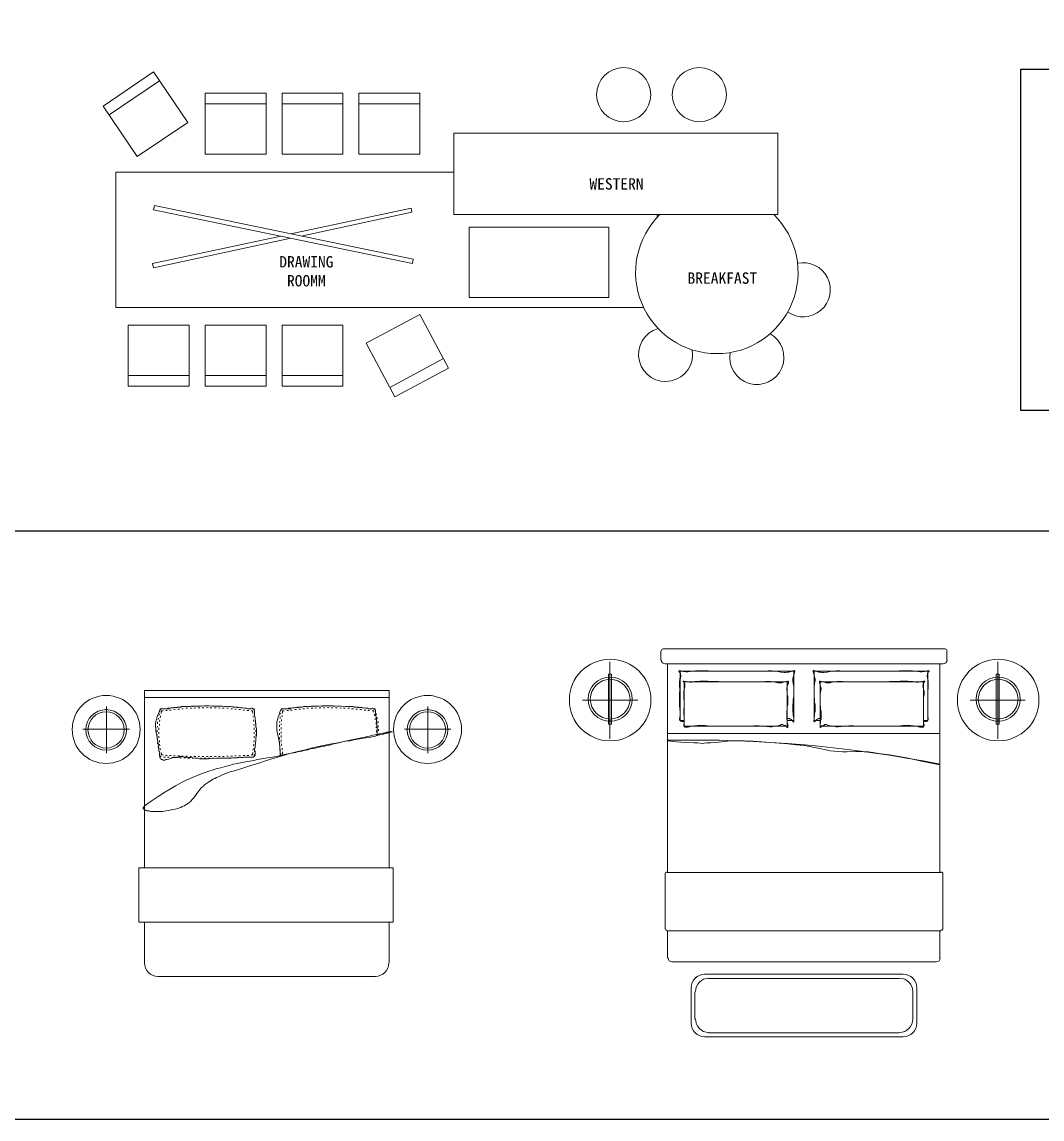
# Model space of a CAD drawing. Extents: x 185064 to 343242, y -369192 to -264966.
# Drawn here: x 238521 to 246059, y -316695 to -308591 of the extents above; entities that cross this region are included whole.
import ezdxf
from ezdxf.xclip import XClip

# ---------------------------------------------------------------- set-up
doc = ezdxf.new("R2010")
doc.units = 0
doc.header["$XCLIPFRAME"] = 2
doc.linetypes.add('ACAD_ISO03W100', pattern=[30, 12, -18])
doc.layers.add('fl', color=8, linetype='Continuous', lineweight=13)
doc.layers.add('柱子', color=7, linetype='Continuous', lineweight=30)
doc.layers.add('J--家具', color=255, linetype='Continuous')
doc.layers.add('打印框', color=4, linetype='Continuous')

# ---------------------------------------------------------------- blocks, each defined once
blk = doc.blocks.new('WAetaewrtes')
at = {"layer": 'J--家具', "linetype": 'ACAD_ISO03W100', "lineweight": -2}
h = blk.add_hatch(dxfattribs=at)
h.set_pattern_fill('_USER', color=250, scale=100, style=0, pattern_type=0)
h.set_pattern_definition([(0, (470041.54, -1182686.62), (0, 100), [])])
h.paths.add_polyline_path([(477601.5, -1181526.6), (473721.5, -1181526.6), (473721.5, -1182496.6), (477601.5, -1182496.6)], flags=16)
h.paths.add_polyline_path([(476341.5, -1181326.6), (476461.5, -1181326.6), (476461.5, -1180806.6), (475921.5, -1180806.6), (475401.5, -1180806.6), (474861.5, -1180806.6), (474861.5, -1181326.6), (474981.5, -1181326.6), (474981.5, -1181376.6), (476341.5, -1181376.6)], flags=16)
h.paths.add_polyline_path([(472894.9, -1180177.3), (477251.1, -1180177.3), (477251.1, -1175717), (472894.9, -1175717)], flags=16)
h.paths.add_polyline_path([(470041.5, -1179507.3), (470163.7, -1179669.5), (470333.4, -1179829.2), (470470.2, -1179923), (470663.9, -1180017.8), (470855, -1180077), (471151.5, -1180113.6), (471548.6, -1180069.1), (471787.4, -1179990.8), (471910.2, -1179934.1), (472009.6, -1179879), (472184.7, -1179759), (472336.2, -1179626.3), (472421.6, -1179536.1), (472498, -1179443.3), (472558.4, -1179359.5), (472620.3, -1179261.2), (472620.3, -1179607.4), (472871.6, -1179607.4), (472871.6, -1177070.8), (472620.3, -1177096.6), (472620.3, -1177693.4), (472568.8, -1177621.1), (472522.4, -1177564), (472483.4, -1177520.7), (472406.6, -1177445.8), (472333.9, -1177385.3), (472274.9, -1177342.3), (472209.5, -1177300.3), (472141.4, -1177262), (472080.1, -1177231.9), (472014.1, -1177203.7), (471970.5, -1177187.3), (471894.9, -1177162.8), (471792.8, -1177137.2), (471710.9, -1177122.4), (471586.6, -1177109.1), (471478.7, -1177106.3), (471239.8, -1177127.5), (471068.1, -1177166.2), (470965.4, -1177199), (470829.8, -1177254.2), (470720.7, -1177309), (470495.5, -1177456.6), (470273.2, -1177661.2), (470180.8, -1177771), (470041.5, -1177980.9)], flags=16)
h.paths.add_polyline_path([(470041.5, -1180806.6), (473521.5, -1180806.6), (473521.5, -1182686.6), (477801.5, -1182686.6), (477801.5, -1175566.6), (472811.5, -1175566.6), (472811.5, -1176946.6), (470041.5, -1176946.6)])
at = {"layer": '柱子', "lineweight": -2}
h = blk.add_hatch(color=250, dxfattribs=at)
h.paths.add_polyline_path([(473521.5, -1182436.6), (472821.5, -1182436.6), (472821.5, -1182936.6), (473521.5, -1182936.6)])
h.paths.add_polyline_path([(473121.5, -1181046.6), (472521.5, -1181046.6), (472521.5, -1180806.6), (473121.5, -1180806.6)])
h.paths.add_polyline_path([(476461.5, -1180806.6), (475921.5, -1180806.6), (475921.5, -1181046.6), (476221.5, -1181046.6), (476221.5, -1181326.6), (476461.5, -1181326.6)])
h.paths.add_polyline_path([(477661.5, -1182936.6), (477661.5, -1182696.6), (477221.5, -1182696.6), (477221.5, -1182936.6), (477421.5, -1182936.6), (477421.5, -1183236.6), (477661.5, -1183236.6)])
h.paths.add_polyline_path([(469501.5, -1180806.6), (469301.5, -1180806.6), (469301.5, -1180506.6), (469061.5, -1180506.6), (469061.5, -1181046.6), (469501.5, -1181046.6)])
h.paths.add_polyline_path([(469301.5, -1176946.6), (469501.5, -1176946.6), (469501.5, -1176706.6), (469061.5, -1176706.6), (469061.5, -1177246.6), (469301.5, -1177246.6)])
h.paths.add_polyline_path([(472811.5, -1176546.6), (472571.5, -1176546.6), (472571.5, -1176706.6), (472211.5, -1176706.6), (472211.5, -1176946.6), (472811.5, -1176946.6)])
h.paths.add_polyline_path([(473111.5, -1175326.6), (472571.5, -1175326.6), (472571.5, -1175866.6), (472811.5, -1175866.6), (472811.5, -1175566.6), (473111.5, -1175566.6)])
h.paths.add_polyline_path([(478811.5, -1176066.6), (478551.5, -1176066.6), (478311.5, -1176066.6), (478311.5, -1176606.6), (478551.5, -1176606.6), (478551.5, -1176306.6), (478811.5, -1176306.6)])
h.paths.add_polyline_path([(480831.5, -1176066.6), (480541.5, -1176066.6), (480541.5, -1176306.6), (480541.5, -1176406.6), (480831.5, -1176406.6)])
h.paths.add_polyline_path([(481081.5, -1179036.6), (481081.5, -1178936.6), (480781.5, -1178936.6), (480541.5, -1178936.6), (480541.5, -1179576.6), (480781.5, -1179576.6), (480781.5, -1179276.6), (481081.5, -1179276.6)])
h.paths.add_polyline_path([(482771.5, -1179276.6), (482771.5, -1179576.6), (482531.5, -1179576.6), (482531.5, -1179276.6), (482231.5, -1179276.6), (482231.5, -1179036.6), (482531.5, -1179036.6), (482771.5, -1179036.6)])
h.paths.add_polyline_path([(482771.5, -1180806.6), (482771.5, -1180506.6), (482531.5, -1180506.6), (482531.5, -1180806.6), (482231.5, -1180806.6), (482231.5, -1181046.6), (482531.5, -1181046.6), (482771.5, -1181046.6)])
h.paths.add_polyline_path([(481941.5, -1182936.6), (481941.5, -1182696.6), (481401.5, -1182696.6), (481401.5, -1182936.6), (481701.5, -1182936.6), (481701.5, -1183236.6), (481941.5, -1183236.6)])
h.paths.add_polyline_path([(475921.5, -1175566.6), (476461.5, -1175566.6), (476461.5, -1175326.6), (475921.5, -1175326.6)])
blk = doc.blocks.new('eee23456122')
at = {"layer": 'fl', "color": 3, "ltscale": 1000}
for p, q in [((239223.9, -310685.9), (239596.5, -310433.6)), ((239933.1, -310605), (240383.1, -310605)), ((240501.6, -310605), (240951.6, -310605)), ((241069.1, -310605), (241519.1, -310605)), ((241297.2, -312698.3), (241694.2, -312486.4)), ((239365.6, -312610.2), (239815.6, -312610.2)), ((239933.1, -312610.2), (240383.1, -312610.2)), ((240501.6, -312610.2), (240951.6, -312610.2))]:
    blk.add_line(p, q, dxfattribs=at)
at = {"layer": 'fl', "color": 3, "ltscale": 300}
blk.add_line((243272.5, -311422.2), (243272.5, -311443.6), dxfattribs=at)
at = {"layer": 'fl', "color": 3, "ltscale": 1000}
for points in [[(239179.6, -310620.5), (239552.2, -310368.1), (239804.6, -310740.7), (239432, -310993.1)], [(239933.1, -310526), (240383.1, -310526), (240383.1, -310976), (239933.1, -310976)], [(240501.6, -310526), (240951.6, -310526), (240951.6, -310976), (240501.6, -310976)], [(241069.1, -310526), (241519.1, -310526), (241519.1, -310976), (241069.1, -310976)], [(241770, -310821), (244165.8, -310821), (244165.8, -311422.2), (241770, -311422.2)], [(241884.1, -311516.2), (242916.1, -311516.2), (242916.1, -312033.7), (241884.1, -312033.7)], [(241334.4, -312768), (241731.4, -312556.1), (241519.5, -312159.1), (241122.5, -312371)], [(239365.6, -312689.2), (239815.6, -312689.2), (239815.6, -312239.2), (239365.6, -312239.2)], [(239933.1, -312689.2), (240383.1, -312689.2), (240383.1, -312239.2), (239933.1, -312239.2)], [(240501.6, -312689.2), (240951.6, -312689.2), (240951.6, -312239.2), (240501.6, -312239.2)]]:
    blk.add_lwpolyline(points, close=True, dxfattribs=at)
blk.add_lwpolyline([(243173.1, -312107.6), (239272.5, -312107.6), (239272.5, -311107.6), (241770, -311107.6)], dxfattribs=at)
at = {"layer": 'fl', "color": 8}
blk.add_lwpolyline([(239559, -311355.8), (241471.3, -311752.5), (241465, -311782.9), (239552.7, -311386.2)], close=True, dxfattribs=at)
for points in [[(240567.1, -311564.9), (241454.7, -311374), (241461.3, -311404.3), (240642.1, -311580.5)], [(240567.2, -311596.6), (239551.9, -311815), (239545.4, -311784.7), (240492.1, -311581)]]:
    blk.add_lwpolyline(points, dxfattribs=at)
at = {"layer": 'fl', "color": 3, "ltscale": 1000}
for centre in [(243025.6, -310536.7), (243585.1, -310536.7)]:
    blk.add_circle(centre, 200, dxfattribs=at)
at = {"layer": 'fl', "color": 3}
blk.add_arc((243714.6, -311849.2), 600, 134.62084, 45.37916, dxfattribs=at)
at = {"layer": 'fl', "color": 3, "ltscale": 1000}
for centre, start, end in [((244352.6, -311977.7), 235.17188, 102.05286), ((243335.9, -312455.2), 106.17425, 9.82917), ((244010.6, -312477.7), 169.39915, 61.03821)]:
    blk.add_arc(centre, 200, start, end, dxfattribs=at)
at = {"color": 1, "lineweight": -2, "char_height": 84, "width": 9105.872, "attachment_point": 7}
for s, insert in [('{\\fSimSun|b0|i0|c134|p2;WESTERN}', (242773.1, -311238.7)), ('{\\fSimSun|b0|i0|c134|p2;DRAWING\\P ROOMM}', (240481.2, -311954.4)), ('{\\fSimSun|b0|i0|c134|p2;BREAKFAST}', (243498.1, -311934.7))]:
    blk.add_mtext(s, dxfattribs=dict(at, insert=insert))
blk = doc.blocks.new('aweraweter')
at = {"layer": '打印框', "color": 8}
blk.add_lwpolyline([(245959.8, -310348.2), (255996.5, -310348.2), (255996.5, -312869.8), (245959.8, -312869.8)], close=True, dxfattribs=at)
blk = doc.blocks.new('awertaser44')
h = blk.add_hatch(color=3)
h.dxf.hatch_style = 2
h.paths.add_polyline_path([(233687.7, -313662.5), (233693.3, -313664.8), (233695.6, -313670.4), (233693.3, -313675.9), (233687.7, -313678.3), (233682.1, -313675.9), (233679.8, -313670.4), (233682.1, -313664.8)])
h = blk.add_hatch(color=3)
h.dxf.hatch_style = 2
h.paths.add_polyline_path([(236062.4, -313662.5), (236068, -313664.8), (236070.3, -313670.4), (236068, -313675.9), (236062.4, -313678.3), (236056.9, -313675.9), (236054.5, -313670.4), (236056.9, -313664.8)])
at = {"color": 3, "lineweight": 0}
for points in [[(233968.7, -313528.3), (235778.2, -313528.3), (235778.2, -313582), (233968.7, -313582)], [(233927.7, -315239.8), (233927.7, -314838.8), (235806.6, -314838.8), (235806.6, -315239.8)]]:
    blk.add_lwpolyline(points, close=True, dxfattribs=at)
for points in [[(235778.2, -314838.8), (235778.2, -313582), (233968.7, -313582), (233968.7, -314838.8)], [(233687.7, -313648.3), (233687.7, -313992.5)], [(234085.6, -313667.2), (234073, -313698.8), (234066.6, -313714.6), (234060.3, -313730.4), (234057.2, -313746.2), (234054, -313755.6), (234054, -313762), (234050.9, -313771.4), (234050.9, -313777.7), (234050.9, -313787.2), (234050.9, -313793.5), (234054, -313812.5), (234054, -313828.3), (234060.3, -313859.8), (234066.6, -313891.4), (234069.8, -313923), (234073, -313942), (234076.1, -313957.7), (234076.1, -313973.5), (234079.3, -313992.5), (234079.3, -314002), (234079.3, -314011.4), (234082.4, -314017.7), (234082.4, -314024.1), (234085.6, -314027.2), (234085.6, -314030.4), (234088.7, -314033.5), (234091.9, -314036.7), (234095.1, -314039.8), (234098.2, -314039.8), (234101.4, -314039.8), (234104.5, -314043), (234107.7, -314043), (234110.9, -314043), (234120.3, -314043), (234126.6, -314039.8), (234136.1, -314039.8), (234145.6, -314036.7), (234155.1, -314033.5), (234177.2, -314027.2), (234186.6, -314024.1), (234196.1, -314024.1), (234205.6, -314020.9), (234215.1, -314020.9), (234224.5, -314020.9), (234230.9, -314017.7), (234249.8, -314017.7), (234265.6, -314020.9), (234281.4, -314020.9), (234297.2, -314024.1), (234313, -314024.1), (234344.5, -314030.4), (234360.3, -314030.4), (234376.1, -314033.5), (234391.9, -314033.5), (234407.7, -314033.5), (234442.4, -314033.5), (234508.7, -314030.4), (234575.1, -314030.4), (234609.8, -314030.4), (234641.4, -314027.2), (234657.2, -314027.2), (234673, -314024.1), (234704.5, -314020.9), (234720.3, -314020.9), (234739.3, -314020.9), (234745.6, -314020.9), (234755.1, -314020.9), (234764.5, -314020.9), (234770.9, -314020.9), (234774, -314020.9), (234777.2, -314017.7), (234780.3, -314017.7), (234783.5, -314014.6), (234783.5, -314011.4), (234786.6, -314008.3), (234786.6, -314005.1), (234786.6, -313998.8), (234786.6, -313995.6), (234786.6, -313976.7), (234783.5, -313967.2), (234783.5, -313957.7), (234786.6, -313948.3), (234786.6, -313938.8), (234789.8, -313923), (234793, -313894.6), (234793, -313878.8), (234796.1, -313863), (234796.1, -313844.1), (234796.1, -313828.3), (234796.1, -313812.5), (234793, -313793.5), (234793, -313777.7), (234789.8, -313762), (234786.6, -313730.4), (234783.5, -313714.6), (234783.5, -313695.6), (234783.5, -313679.8), (234780.3, -313673.5), (234780.3, -313670.4), (234780.3, -313667.2), (234777.2, -313664.1), (234774, -313664.1), (234770.9, -313664.1), (234764.5, -313660.9), (234761.4, -313660.9), (234742.4, -313664.1), (234733, -313664.1), (234723.5, -313660.9), (234717.2, -313660.9), (234707.7, -313660.9), (234691.9, -313657.7), (234676.1, -313654.6), (234660.3, -313651.4), (234644.5, -313651.4), (234609.8, -313648.3), (234543.5, -313645.1), (234508.7, -313645.1), (234477.2, -313645.1), (234445.6, -313642), (234410.9, -313642), (234379.3, -313645.1), (234347.7, -313645.1), (234313, -313645.1), (234281.4, -313648.3), (234243.5, -313648.3), (234227.7, -313651.4), (234211.9, -313651.4), (234196.1, -313654.6), (234186.6, -313654.6), (234180.3, -313657.7), (234167.7, -313657.7), (234161.4, -313660.9), (234155.1, -313660.9), (234145.6, -313664.1), (234136.1, -313664.1), (234133, -313664.1), (234126.6, -313664.1), (234120.3, -313664.1), (234117.2, -313664.1), (234104.5, -313664.1), (234098.2, -313664.1), (234091.9, -313664.1), (234088.7, -313664.1), (234085.6, -313664.1), (234085.6, -313667.2), (234085.6, -313670.4), (234088.7, -313670.4)], [(234079.3, -313702), (234076.1, -313714.6)], [(234091.9, -313667.2), (234085.6, -313667.2), (234082.4, -313686.2)], [(234107.7, -313679.8), (234095.1, -313679.8), (234091.9, -313698.8)], [(234123.5, -313664.1), (234110.9, -313664.1)], [(234136.1, -313676.7), (234126.6, -313676.7)], [(234151.9, -313660.9), (234139.3, -313660.9)], [(234167.7, -313673.5), (234155.1, -313673.5)], [(234183.5, -313657.7), (234170.9, -313657.7)], [(234196.1, -313670.4), (234186.6, -313670.4)], [(234211.9, -313654.6), (234199.3, -313654.6)], [(234227.7, -313667.2), (234215.1, -313667.2)], [(234243.5, -313651.4), (234230.9, -313651.4)], [(234256.1, -313664.1), (234246.6, -313664.1)], [(234271.9, -313648.3), (234259.3, -313648.3)], [(234287.7, -313660.9), (234275.1, -313660.9)], [(234303.5, -313648.3), (234290.9, -313648.3)], [(234316.1, -313660.9), (234306.6, -313660.9)], [(234331.9, -313645.1), (234322.4, -313648.3)], [(234347.7, -313657.7), (234335.1, -313660.9)], [(234363.5, -313645.1), (234350.9, -313645.1)], [(234379.3, -313657.7), (234366.6, -313657.7)], [(234391.9, -313645.1), (234382.4, -313645.1)], [(234407.7, -313657.7), (234395.1, -313657.7)], [(234423.5, -313642), (234410.9, -313645.1)], [(234439.3, -313657.7), (234433, -313654.6), (234426.6, -313657.7)], [(234455.1, -313645.1), (234442.4, -313642)], [(234467.7, -313657.7), (234455.1, -313657.7)], [(234483.5, -313645.1), (234470.9, -313645.1)], [(234499.3, -313657.7), (234486.6, -313657.7)], [(234515.1, -313645.1), (234502.4, -313645.1)], [(234527.7, -313660.9), (234515.1, -313657.7)], [(234543.5, -313648.3), (234530.9, -313645.1)], [(234559.3, -313660.9), (234546.6, -313660.9)], [(234575.1, -313648.3), (234562.4, -313648.3)], [(234587.7, -313660.9), (234578.2, -313660.9)], [(234603.5, -313648.3), (234590.9, -313648.3)], [(234619.3, -313664.1), (234606.6, -313664.1)], [(234635.1, -313651.4), (234622.4, -313651.4)], [(234647.7, -313667.2), (234638.2, -313667.2)], [(234663.5, -313654.6), (234654, -313654.6)], [(234679.3, -313670.4), (234666.6, -313670.4)], [(234695.1, -313657.7), (234682.4, -313657.7)], [(234707.7, -313673.5), (234698.2, -313673.5)], [(234723.5, -313660.9), (234710.9, -313660.9)], [(234739.3, -313676.7), (234726.6, -313676.7)], [(234755.1, -313664.1), (234742.4, -313664.1)], [(234770.9, -313698.8), (234767.7, -313679.8), (234758.2, -313679.8)], [(234780.3, -313683), (234780.3, -313667.2), (234770.9, -313667.2)], [(234783.5, -313714.6), (234783.5, -313702)], [(234979.3, -313667.2), (234969.8, -313689.3), (234963.5, -313708.3), (234960.3, -313720.9), (234954, -313730.4), (234954, -313739.8), (234950.9, -313752.5), (234947.7, -313762), (234947.7, -313774.6), (234947.7, -313784.1), (234947.7, -313793.5), (234947.7, -313806.2), (234947.7, -313815.6), (234950.9, -313837.7), (234954, -313859.8), (234960.3, -313882), (234963.5, -313904.1), (234966.6, -313923), (234969.8, -313945.1), (234969.8, -313967.2), (234973, -313979.8), (234973, -313992.5), (234973, -314005.1), (234976.1, -314011.4), (234976.1, -314014.6)], [(234976.1, -313695.6), (234976.1, -313705.1)], [(235689.8, -313863), (235689.8, -313847.2), (235689.8, -313834.6), (235689.8, -313818.8), (235689.8, -313806.2), (235686.6, -313790.4), (235686.6, -313777.7), (235683.5, -313749.3), (235680.3, -313724.1), (235677.2, -313708.3), (235677.2, -313695.6), (235677.2, -313679.8), (235677.2, -313676.7), (235677.2, -313673.5), (235674, -313670.4), (235674, -313667.2), (235670.9, -313664.1), (235667.7, -313664.1), (235664.5, -313664.1), (235661.4, -313664.1), (235655.1, -313660.9), (235645.6, -313664.1), (235639.3, -313664.1), (235629.8, -313664.1), (235623.5, -313664.1), (235617.2, -313660.9), (235601.4, -313660.9), (235588.7, -313657.7), (235576.1, -313654.6), (235563.5, -313654.6), (235547.7, -313651.4), (235535.1, -313651.4), (235506.6, -313648.3), (235478.2, -313648.3), (235421.4, -313645.1), (235364.5, -313642), (235339.3, -313642), (235310.9, -313642), (235282.4, -313642), (235257.2, -313645.1), (235228.7, -313645.1), (235200.3, -313645.1), (235171.9, -313648.3), (235143.5, -313648.3), (235127.7, -313651.4), (235111.9, -313651.4), (235099.3, -313651.4), (235086.6, -313654.6), (235074, -313657.7), (235064.5, -313657.7), (235051.9, -313660.9), (235045.6, -313664.1), (235039.3, -313664.1), (235029.8, -313664.1), (235023.5, -313664.1), (235014, -313664.1), (235001.4, -313664.1), (234991.9, -313664.1), (234988.7, -313664.1), (234982.4, -313664.1), (234979.3, -313664.1), (234979.3, -313667.2), (234982.4, -313670.4)], [(234979.3, -313667.2), (234979.3, -313676.7)], [(234985.6, -313667.2), (234979.3, -313667.2)], [(234985.6, -313714.6), (234985.6, -313724.1)], [(234988.7, -313679.8), (234988.7, -313695.6)], [(235001.4, -313679.8), (234988.7, -313679.8)], [(235017.2, -313664.1), (235004.5, -313664.1)], [(235033, -313676.7), (235020.3, -313676.7)], [(235045.6, -313660.9), (235033, -313660.9)], [(235061.4, -313673.5), (235048.7, -313673.5)], [(235077.2, -313657.7), (235064.5, -313657.7)], [(235093, -313670.4), (235080.3, -313670.4)], [(235105.6, -313654.6), (235093, -313654.6)], [(235121.4, -313667.2), (235108.7, -313667.2)], [(235137.2, -313651.4), (235124.5, -313651.4)], [(235153, -313664.1), (235140.3, -313664.1)], [(235165.6, -313648.3), (235153, -313648.3)], [(235181.4, -313660.9), (235168.7, -313660.9)], [(235197.2, -313648.3), (235184.5, -313648.3)], [(235213, -313660.9), (235200.3, -313660.9)], [(235225.6, -313645.1), (235213, -313648.3)], [(235241.4, -313657.7), (235228.7, -313660.9)], [(235257.2, -313645.1), (235244.5, -313645.1)], [(235273, -313657.7), (235260.3, -313657.7)], [(235285.6, -313645.1), (235276.1, -313645.1)], [(235301.4, -313657.7), (235291.9, -313657.7)], [(235317.2, -313642), (235304.5, -313645.1)], [(235333, -313657.7), (235326.6, -313654.6), (235320.3, -313657.7)], [(235345.6, -313645.1), (235336.1, -313642)], [(235361.4, -313657.7), (235351.9, -313657.7)], [(235377.2, -313645.1), (235364.5, -313645.1)], [(235393, -313657.7), (235380.3, -313657.7)], [(235408.7, -313645.1), (235396.1, -313645.1)], [(235424.5, -313660.9), (235411.9, -313657.7)], [(235437.2, -313648.3), (235424.5, -313645.1)], [(235453, -313660.9), (235440.3, -313660.9)], [(235468.7, -313648.3), (235456.1, -313648.3)], [(235484.5, -313660.9), (235471.9, -313660.9)], [(235497.2, -313648.3), (235484.5, -313648.3)], [(235513, -313664.1), (235500.3, -313664.1)], [(235528.7, -313651.4), (235516.1, -313651.4)], [(235544.5, -313667.2), (235531.9, -313667.2)], [(235557.2, -313654.6), (235544.5, -313654.6)], [(235573, -313670.4), (235560.3, -313670.4)], [(235588.7, -313657.7), (235576.1, -313657.7)], [(235604.5, -313673.5), (235591.9, -313673.5)], [(235617.2, -313660.9), (235604.5, -313660.9)], [(235633, -313676.7), (235620.3, -313676.7)], [(235648.7, -313664.1), (235636.1, -313664.1)], [(235664.5, -313679.8), (235651.9, -313679.8)], [(235674, -313667.2), (235664.5, -313667.2)], [(235664.5, -313689.3), (235664.5, -313679.8)], [(235670.9, -313717.7), (235667.7, -313705.1)], [(235677.2, -313679.8), (235674, -313667.2)], [(235683.5, -313708.3), (235680.3, -313698.8)], [(236062.4, -313648.3), (236062.4, -313992.5)], [(234066.6, -313793.5), (234063.5, -313803)], [(234066.6, -313762), (234066.6, -313774.6)], [(234073, -313733.5), (234069.8, -313743)], [(234082.4, -313746.2), (234079.3, -313758.8)], [(234079.3, -313777.7), (234079.3, -313787.2)], [(234088.7, -313717.7), (234085.6, -313730.4)], [(234774, -313727.2), (234770.9, -313717.7)], [(234777.2, -313758.8), (234774, -313746.2)], [(234780.3, -313787.2), (234777.2, -313777.7)], [(234786.6, -313743), (234786.6, -313730.4)], [(234789.8, -313774.6), (234789.8, -313762)], [(234793, -313803), (234793, -313790.4)], [(234969.8, -313755.6), (234966.6, -313765.1)], [(234966.6, -313784.1), (234966.6, -313796.7)], [(234973, -313724.1), (234973, -313736.7)], [(234979.3, -313774.6), (234979.3, -313784.1)], [(234982.4, -313743), (234982.4, -313755.6)], [(235674, -313746.2), (235674, -313736.7)], [(235680.3, -313777.7), (235680.3, -313771.4), (235680.3, -313765.1)], [(235689.8, -313739.8), (235686.6, -313727.2)], [(235696.1, -313768.3), (235696.1, -313762), (235693, -313755.6)], [(235696.1, -313799.8), (235696.1, -313787.2)], [(233858.2, -313815.6), (233514, -313815.6)], [(233968.7, -314380.9), (234019.3, -314346.2), (234069.8, -314311.4), (234120.3, -314279.8), (234148.7, -314264.1), (234174, -314248.3), (234199.3, -314232.5), (234224.5, -314219.8), (234253, -314204.1), (234278.2, -314191.4), (234306.6, -314178.8), (234335.1, -314166.2), (234360.3, -314156.7), (234388.7, -314144.1), (234417.2, -314134.6), (234445.6, -314125.1), (234477.2, -314115.6), (234505.6, -314106.2), (234534, -314099.8), (234565.6, -314090.4), (234597.2, -314084.1), (234625.6, -314074.6), (234657.2, -314068.3), (234688.7, -314062), (234717.2, -314055.6), (234748.7, -314052.5), (234777.2, -314046.2), (234805.6, -314039.8), (234834, -314033.5), (234862.4, -314030.4), (234890.9, -314024.1), (234916.1, -314020.9), (234966.6, -314011.4), (234991.9, -314005.1), (235017.2, -313998.8), (235042.4, -313995.6), (235070.9, -313989.3), (235086.6, -313986.2), (235099.3, -313983), (235115.1, -313979.8), (235130.9, -313976.7), (235146.6, -313973.5), (235162.4, -313970.4), (235178.2, -313967.2), (235194, -313960.9), (235213, -313957.7), (235231.9, -313954.6), (235250.9, -313951.4), (235269.8, -313945.1), (235291.9, -313942), (235314, -313935.6), (235336.1, -313932.5), (235358.2, -313926.2), (235380.3, -313919.8), (235405.6, -313916.7), (235453, -313904.1), (235500.3, -313894.6), (235547.7, -313885.1), (235569.8, -313878.8), (235591.9, -313875.6), (235614, -313869.3), (235633, -313866.2), (235655.1, -313859.8), (235674, -313856.7), (235693, -313853.5), (235708.7, -313850.4), (235724.5, -313847.2), (235734, -313844.1), (235740.3, -313844.1), (235746.6, -313840.9), (235753, -313840.9), (235759.3, -313837.7), (235765.6, -313837.7), (235771.9, -313837.7), (235775.1, -313834.6), (235781.4, -313834.6), (235784.5, -313834.6), (235787.7, -313834.6), (235790.9, -313834.6), (235794, -313831.4), (235797.2, -313831.4), (235800.3, -313831.4), (235800.3, -313834.6), (235797.2, -313834.6), (235794, -313834.6), (235790.9, -313837.7), (235784.5, -313837.7), (235781.4, -313837.7), (235775.1, -313840.9), (235768.7, -313840.9), (235762.4, -313844.1), (235756.1, -313844.1), (235749.8, -313847.2), (235740.3, -313850.4), (235724.5, -313853.5), (235693, -313859.8), (235677.2, -313866.2), (235661.4, -313869.3), (235629.8, -313875.6), (235601.4, -313878.8), (235573, -313885.1), (235516.1, -313894.6), (235487.7, -313900.9), (235456.1, -313904.1), (235399.3, -313916.7), (235339.3, -313926.2), (235279.3, -313938.8), (235219.3, -313951.4), (235159.3, -313967.2), (235102.4, -313979.8), (235042.4, -313995.6), (234985.6, -314011.4), (234928.7, -314030.4), (234871.9, -314046.2), (234815.1, -314065.1), (234755.1, -314084.1), (234726.6, -314093.5), (234695.1, -314103), (234635.1, -314122), (234603.5, -314131.4), (234575.1, -314140.9), (234546.6, -314153.5), (234530.9, -314159.8), (234515.1, -314166.2), (234502.4, -314172.5), (234489.8, -314178.8), (234474, -314185.1), (234461.4, -314194.6), (234448.7, -314200.9), (234436.1, -314210.4), (234426.6, -314216.7), (234414, -314226.2), (234404.5, -314235.6), (234391.9, -314245.1), (234382.4, -314254.6), (234373, -314267.2), (234366.6, -314276.7), (234357.2, -314289.3), (234341.4, -314311.4), (234331.9, -314324.1), (234322.4, -314333.5), (234313, -314346.2), (234306.6, -314352.5), (234300.3, -314355.6), (234294, -314362), (234287.7, -314365.1), (234281.4, -314371.4), (234271.9, -314374.6), (234265.6, -314380.9), (234256.1, -314384.1), (234246.6, -314387.2), (234237.2, -314393.5), (234227.7, -314396.7), (234218.2, -314399.8), (234205.6, -314403), (234196.1, -314406.2), (234174, -314409.3), (234148.7, -314415.6), (234126.6, -314418.8), (234104.5, -314422), (234082.4, -314422), (234069.8, -314422), (234060.3, -314422), (234047.7, -314422), (234038.2, -314422), (234028.7, -314422), (234019.3, -314422), (234013, -314422), (234003.5, -314418.8), (233997.2, -314418.8), (233987.7, -314418.8), (233981.4, -314415.6), (233978.2, -314412.5), (233971.9, -314412.5), (233968.7, -314409.3), (233965.6, -314406.2), (233962.4, -314403), (233959.3, -314399.8), (233959.3, -314396.7), (233962.4, -314393.5), (233962.4, -314390.4), (233965.6, -314387.2), (233968.7, -314384.1), (233975.1, -314377.7), (233981.4, -314374.6), (233994, -314365.1)], [(234063.5, -313822), (234063.5, -313834.6)], [(234063.5, -313853.5), (234063.5, -313863)], [(234076.1, -313806.2), (234076.1, -313818.8)], [(234076.1, -313837.7), (234076.1, -313844.1), (234076.1, -313850.4)], [(234076.1, -313866.2), (234076.1, -313878.8)], [(234780.3, -313818.8), (234780.3, -313806.2)], [(234780.3, -313850.4), (234780.3, -313837.7)], [(234780.3, -313878.8), (234780.3, -313866.2)], [(234793, -313834.6), (234793, -313822)], [(234793, -313863), (234793, -313853.5)], [(234966.6, -313815.6), (234966.6, -313825.1)], [(234966.6, -313844.1), (234966.6, -313856.7)], [(234966.6, -313875.6), (234966.6, -313888.3)], [(234979.3, -313803), (234979.3, -313815.6)], [(234979.3, -313834.6), (234979.3, -313847.2)], [(234979.3, -313863), (234979.3, -313875.6)], [(235680.3, -313806.2), (235680.3, -313796.7)], [(235683.5, -313837.7), (235683.5, -313825.1)], [(235683.5, -313863), (235683.5, -313856.7)], [(235699.3, -313828.3), (235699.3, -313815.6)], [(235702.4, -313859.8), (235702.4, -313847.2)], [(235891.9, -313815.6), (236233, -313815.6)], [(234063.5, -313882), (234066.6, -313894.6)], [(234066.6, -313913.5), (234066.6, -313923)], [(234069.8, -313942), (234073, -313954.6)], [(234079.3, -313897.7), (234079.3, -313910.4)], [(234079.3, -313926.2), (234082.4, -313938.8)], [(234085.6, -313957.7), (234088.7, -313967.2)], [(234770.9, -313970.4), (234774, -313957.7)], [(234774, -313938.8), (234777.2, -313926.2)], [(234777.2, -313910.4), (234780.3, -313897.7)], [(234786.6, -313954.6), (234786.6, -313942)], [(234789.8, -313923), (234789.8, -313913.5)], [(234793, -313894.6), (234793, -313882)], [(234966.6, -313904.1), (234969.8, -313916.7)], [(234969.8, -313935.6), (234969.8, -313948.3)], [(234979.3, -313894.6), (234979.3, -313907.2)], [(234982.4, -313923), (234982.4, -313935.6)], [(234985.6, -313954.6), (234985.6, -313967.2)], [(234076.1, -313970.4), (234079.3, -313983)], [(234082.4, -314002), (234085.6, -314017.7), (234091.9, -314017.7)], [(234091.9, -313986.2), (234095.1, -314005.1), (234107.7, -314005.1)], [(234110.9, -314020.9), (234123.5, -314020.9)], [(234123.5, -314008.3), (234136.1, -314008.3)], [(234139.3, -314020.9), (234151.9, -314020.9)], [(234155.1, -314008.3), (234167.7, -314008.3)], [(234170.9, -314024.1), (234183.5, -314024.1)], [(234183.5, -314011.4), (234196.1, -314011.4)], [(234199.3, -314024.1), (234211.9, -314024.1)], [(234215.1, -314011.4), (234227.7, -314011.4)], [(234230.9, -314027.2), (234243.5, -314027.2)], [(234243.5, -314014.6), (234256.1, -314014.6)], [(234259.3, -314027.2), (234271.9, -314027.2)], [(234275.1, -314014.6), (234287.7, -314014.6)], [(234290.9, -314030.4), (234303.5, -314030.4)], [(234306.6, -314017.7), (234316.1, -314017.7)], [(234322.4, -314030.4), (234331.9, -314030.4)], [(234335.1, -314017.7), (234347.7, -314017.7)], [(234350.9, -314030.4), (234363.5, -314030.4)], [(234366.6, -314017.7), (234376.1, -314017.7)], [(234382.4, -314030.4), (234391.9, -314030.4)], [(234395.1, -314017.7), (234407.7, -314017.7)], [(234410.9, -314030.4), (234423.5, -314030.4)], [(234426.6, -314017.7), (234439.3, -314017.7)], [(234442.4, -314030.4), (234455.1, -314030.4)], [(234455.1, -314017.7), (234467.7, -314017.7)], [(234470.9, -314030.4), (234483.5, -314030.4)], [(234486.6, -314017.7), (234499.3, -314017.7)], [(234502.4, -314030.4), (234515.1, -314030.4)], [(234515.1, -314017.7), (234527.7, -314017.7)], [(234530.9, -314030.4), (234543.5, -314030.4)], [(234546.6, -314017.7), (234559.3, -314017.7)], [(234562.4, -314030.4), (234575.1, -314030.4)], [(234578.2, -314014.6), (234587.7, -314014.6)], [(234594, -314027.2), (234603.5, -314027.2)], [(234606.6, -314014.6), (234619.3, -314014.6)], [(234622.4, -314027.2), (234635.1, -314027.2)], [(234638.2, -314011.4), (234647.7, -314011.4)], [(234654, -314024.1), (234663.5, -314024.1)], [(234666.6, -314011.4), (234679.3, -314011.4)], [(234682.4, -314024.1), (234695.1, -314024.1)], [(234698.2, -314008.3), (234710.9, -314008.3)], [(234714, -314020.9), (234723.5, -314020.9)], [(234726.6, -314008.3), (234739.3, -314008.3)], [(234742.4, -314020.9), (234755.1, -314020.9)], [(234758.2, -314005.1), (234767.7, -314005.1)], [(234767.7, -314005.1), (234770.9, -313986.2)], [(234774, -314017.7), (234780.3, -314017.7)], [(234780.3, -314017.7), (234780.3, -314002)], [(234783.5, -313983), (234783.5, -313973.5)], [(234973, -313964.1), (234973, -313976.7)], [(234976.1, -313995.6), (234976.1, -314002)], [(234988.7, -313983), (234988.7, -313998.8)], [(233968.7, -315239.8), (233968.7, -315539.8)], [(235778.2, -315539.8), (235778.2, -315239.8)], [(233968.7, -315541.4), (233970.8, -315561.5), (233976.6, -315580.1), (233985.7, -315597), (233997.9, -315611.8), (234012.6, -315623.9), (234029.5, -315633.1), (234048.2, -315638.9), (234068.2, -315640.9)], [(235675.6, -315640.9), (235695.6, -315638.9), (235714.3, -315633.1), (235731.2, -315623.9), (235745.9, -315611.8), (235758.1, -315597), (235767.2, -315580.1), (235773, -315561.5), (235775.1, -315541.4)], [(234069.8, -315640.9), (235677.2, -315640.9)]]:
    blk.add_lwpolyline(points, dxfattribs=at)
for centre, radius in [((233686.1, -313817.2), 251.1), ((236060.9, -313817.2), 251.1), ((233686.1, -313820.4), 150), ((233686.1, -313820.4), 134.2), ((236060.9, -313820.4), 150), ((236060.9, -313820.4), 134.2)]:
    blk.add_circle(centre, radius, dxfattribs=at)
blk = doc.blocks.new('64433322')
h = blk.add_hatch(color=3)
h.dxf.hatch_style = 2
h.paths.add_polyline_path([(237408.8, -313764), (237403.2, -313761.7), (237400.9, -313756.1), (237403.2, -313750.5), (237408.8, -313748.2), (237414.4, -313750.5), (237416.7, -313756.1), (237414.4, -313761.7)])
h = blk.add_hatch(color=3)
h.dxf.hatch_style = 2
h.paths.add_polyline_path([(240276.2, -313764), (240270.6, -313761.7), (240268.3, -313756.1), (240270.6, -313750.5), (240276.2, -313748.2), (240281.7, -313750.5), (240284.1, -313756.1), (240281.7, -313761.7)])
at = {"color": 3, "lineweight": 0}
for points in [[(237801.9, -313222.4), (237796.4, -313223.5), (237791.9, -313226.6), (237788.9, -313231.1), (237787.7, -313236.6)], [(237800.4, -313222.4), (239884.6, -313222.4)], [(239900.4, -313236.6), (239899.3, -313231.1), (239896.2, -313226.6), (239891.7, -313223.5), (239886.2, -313222.4)], [(237784.6, -313304.5), (237784.6, -313238.2)], [(237787.7, -313302.9), (237790.1, -313314.6), (237796.5, -313324.1), (237806.1, -313330.6), (237817.7, -313332.9)], [(239870.4, -313332.9), (239882, -313330.6), (239891.6, -313324.1), (239898, -313314.6), (239900.4, -313302.9)], [(239897.2, -313238.2), (239897.2, -313304.5)], [(237408.8, -313885.6), (237408.8, -313317.1)], [(239868.8, -313332.9), (237816.2, -313332.9)], [(237835.1, -314874), (237835.1, -313332.9), (239846.7, -313332.9), (239846.7, -314874)], [(238716.2, -313737.1), (238728.8, -313737.1), (238735.1, -313737.1), (238741.4, -313740.3), (238747.7, -313743.5), (238750.9, -313746.6), (238760.4, -313756.1), (238763.5, -313759.3), (238766.7, -313762.4), (238766.7, -313759.3), (238766.7, -313756.1), (238766.7, -313749.8), (238766.7, -313743.5), (238766.7, -313734), (238763.5, -313715), (238763.5, -313699.3), (238760.4, -313683.5), (238760.4, -313670.8), (238760.4, -313658.2), (238760.4, -313636.1), (238763.5, -313617.1), (238763.5, -313595), (238766.7, -313572.9), (238766.7, -313550.8), (238766.7, -313525.6), (238766.7, -313500.3), (238763.5, -313478.2), (238760.4, -313456.1), (238760.4, -313443.5), (238763.5, -313430.8), (238766.7, -313415), (238773, -313399.3), (238773, -313392.9), (238776.2, -313386.6), (238773, -313383.5), (238769.8, -313380.3), (238766.7, -313383.5), (238760.4, -313383.5), (238747.7, -313389.8), (238731.9, -313392.9), (238719.3, -313392.9), (238706.7, -313396.1), (238697.2, -313396.1), (238671.9, -313392.9), (238649.8, -313389.8), (238627.7, -313386.6), (238602.5, -313383.5), (238577.2, -313383.5), (238529.8, -313386.6), (238479.3, -313386.6), (238431.9, -313386.6), (238334.1, -313386.6), (238286.7, -313386.6), (238239.3, -313386.6), (238188.8, -313386.6), (238138.3, -313383.5), (238087.7, -313383.5), (238062.5, -313383.5), (238040.4, -313383.5), (238018.3, -313386.6), (237999.3, -313389.8), (237986.7, -313389.8), (237977.2, -313392.9), (237964.6, -313389.8), (237948.8, -313389.8), (237933, -313383.5), (237923.5, -313383.5), (237920.4, -313383.5), (237917.2, -313383.5), (237917.2, -313386.6), (237923.5, -313392.9), (237926.7, -313399.3), (237929.8, -313405.6), (237929.8, -313411.9), (237933, -313418.2), (237933, -313424.5), (237929.8, -313437.1), (237926.7, -313446.6), (237923.5, -313459.3), (237923.5, -313471.9), (237923.5, -313497.1), (237926.7, -313544.5), (237926.7, -313642.4)], [(237926.7, -313386.6), (237923.5, -313588.7), (237923.5, -313639.3), (237926.7, -313686.6), (237926.7, -313711.9), (237923.5, -313740.3), (237923.5, -313746.6), (237926.7, -313749.8), (237929.8, -313756.1), (237933, -313756.1), (237939.3, -313759.3), (237942.5, -313759.3), (237951.9, -313759.3), (237958.3, -313756.1)], [(237958.3, -313749.8), (237926.7, -313749.8), (237926.7, -313386.6), (238766.7, -313386.6), (238766.7, -313749.8), (238719.3, -313749.8)], [(238968.8, -313737.1), (238956.2, -313737.1), (238949.8, -313737.1), (238943.5, -313740.3), (238937.2, -313743.5), (238934.1, -313746.6), (238924.6, -313756.1), (238921.4, -313759.3), (238918.3, -313759.3), (238918.3, -313762.4), (238918.3, -313759.3), (238915.1, -313756.1), (238915.1, -313749.8), (238918.3, -313743.5), (238918.3, -313734), (238921.4, -313715), (238921.4, -313699.3), (238924.6, -313683.5), (238924.6, -313670.8), (238924.6, -313658.2), (238924.6, -313636.1), (238921.4, -313617.1), (238921.4, -313595), (238918.3, -313572.9), (238918.3, -313550.8), (238918.3, -313525.6), (238918.3, -313500.3), (238921.4, -313478.2), (238924.6, -313456.1), (238924.6, -313443.5), (238921.4, -313430.8), (238918.3, -313415), (238911.9, -313399.3), (238911.9, -313392.9), (238908.8, -313386.6), (238911.9, -313383.5), (238911.9, -313380.3), (238918.3, -313383.5), (238924.6, -313383.5), (238937.2, -313389.8), (238953, -313392.9), (238965.6, -313392.9), (238975.1, -313396.1), (238987.7, -313396.1), (239013, -313392.9), (239035.1, -313389.8), (239057.2, -313386.6), (239082.5, -313383.5), (239107.7, -313383.5), (239155.1, -313386.6), (239205.6, -313386.6), (239253, -313386.6), (239347.7, -313386.6), (239398.3, -313386.6), (239445.6, -313386.6), (239496.2, -313386.6), (239546.7, -313383.5), (239597.2, -313383.5), (239619.3, -313383.5), (239644.6, -313383.5), (239666.7, -313386.6), (239685.6, -313389.8), (239698.3, -313389.8), (239707.7, -313392.9), (239720.4, -313389.8), (239736.2, -313389.8), (239751.9, -313383.5), (239758.3, -313383.5), (239764.6, -313383.5), (239767.7, -313383.5), (239767.7, -313386.6), (239761.4, -313392.9), (239758.3, -313399.3), (239755.1, -313405.6), (239755.1, -313411.9), (239751.9, -313418.2), (239751.9, -313424.5), (239755.1, -313437.1), (239758.3, -313446.6), (239761.4, -313459.3), (239761.4, -313471.9), (239761.4, -313497.1), (239758.3, -313544.5), (239758.3, -313642.4)], [(239726.7, -313749.8), (239758.3, -313749.8), (239758.3, -313386.6), (238918.3, -313386.6), (238918.3, -313749.8), (238965.6, -313749.8)], [(239758.3, -313386.6), (239758.3, -313588.7), (239758.3, -313639.3), (239758.3, -313686.6), (239758.3, -313711.9), (239761.4, -313740.3), (239761.4, -313746.6), (239758.3, -313749.8), (239755.1, -313756.1), (239751.9, -313756.1), (239745.6, -313759.3), (239739.3, -313759.3), (239733, -313759.3), (239726.7, -313756.1)], [(240276.2, -313885.6), (240276.2, -313317.1)], [(237958.3, -313696.1), (237958.3, -313617.1), (237955.1, -313579.3), (237955.1, -313560.3), (237955.1, -313541.4), (237955.1, -313531.9), (237958.3, -313522.4), (237961.4, -313503.5), (237961.4, -313494), (237961.4, -313484.5), (237961.4, -313478.2), (237958.3, -313475), (237951.9, -313465.6), (237948.8, -313462.4), (237948.8, -313459.3), (237951.9, -313459.3), (237958.3, -313459.3), (237970.9, -313462.4), (237983.5, -313465.6), (237996.2, -313468.7), (238005.6, -313468.7), (238015.1, -313468.7), (238021.4, -313465.6), (238037.2, -313462.4), (238056.2, -313462.4), (238071.9, -313459.3), (238090.9, -313459.3), (238128.8, -313459.3), (238169.8, -313462.4), (238210.9, -313462.4), (238248.8, -313465.6), (238327.7, -313465.6), (238403.5, -313465.6), (238479.3, -313465.6), (238558.3, -313462.4), (238577.2, -313462.4), (238596.2, -313462.4), (238630.9, -313468.7), (238649.8, -313471.9), (238668.8, -313471.9), (238678.3, -313471.9), (238690.9, -313468.7), (238700.4, -313465.6), (238709.8, -313462.4), (238722.5, -313459.3), (238725.6, -313459.3), (238728.8, -313459.3), (238728.8, -313462.4), (238728.8, -313465.6), (238728.8, -313471.9), (238725.6, -313475), (238722.5, -313487.7), (238719.3, -313500.3), (238716.2, -313509.8), (238716.2, -313522.4), (238719.3, -313538.2), (238719.3, -313557.1), (238722.5, -313576.1), (238722.5, -313595), (238722.5, -313614), (238722.5, -313632.9), (238719.3, -313651.9), (238719.3, -313667.7), (238716.2, -313683.5), (238716.2, -313702.4), (238716.2, -313718.2), (238716.2, -313730.8), (238716.2, -313740.3), (238719.3, -313752.9), (238719.3, -313765.6), (238722.5, -313781.4), (238722.5, -313794), (238722.5, -313800.3), (238722.5, -313803.5), (238719.3, -313803.5), (238716.2, -313800.3), (238713, -313794), (238706.7, -313790.8), (238703.5, -313787.7), (238694.1, -313784.5), (238684.6, -313781.4), (238675.1, -313781.4), (238665.6, -313784.5), (238646.7, -313790.8), (238624.6, -313794), (238605.6, -313797.1), (238586.7, -313797.1), (238548.8, -313794), (238510.9, -313790.8), (238473, -313790.8), (238397.2, -313794), (238318.3, -313794), (238242.5, -313794), (238201.4, -313794), (238182.5, -313794), (238166.7, -313794), (238131.9, -313790.8), (238113, -313787.7), (238094.1, -313787.7), (238075.1, -313787.7), (238056.2, -313787.7), (238034.1, -313790.8), (238008.8, -313794), (237996.2, -313797.1), (237983.5, -313800.3), (237974.1, -313800.3), (237970.9, -313800.3), (237964.6, -313800.3), (237961.4, -313800.3), (237958.3, -313797.1), (237958.3, -313794), (237955.1, -313790.8), (237955.1, -313781.4), (237958.3, -313771.9), (237958.3, -313749.8), (237958.3, -313730.8), (237955.1, -313696.1), (237958.3, -313617.1), (237958.3, -313465.6), (238719.3, -313465.6), (238719.3, -313794), (237958.3, -313794), (237958.3, -313465.6)], [(239726.7, -313696.1), (239726.7, -313617.1), (239726.7, -313579.3), (239729.8, -313560.3), (239729.8, -313541.4), (239729.8, -313531.9), (239726.7, -313522.4), (239723.5, -313503.5), (239720.4, -313494), (239723.5, -313484.5), (239723.5, -313478.2), (239726.7, -313475), (239733, -313465.6), (239736.2, -313462.4), (239736.2, -313459.3), (239729.8, -313459.3), (239726.7, -313459.3), (239714.1, -313462.4), (239701.4, -313465.6), (239688.8, -313468.7), (239679.3, -313468.7), (239669.8, -313468.7), (239663.5, -313465.6), (239644.6, -313462.4), (239628.8, -313462.4), (239609.8, -313459.3), (239594.1, -313459.3), (239553, -313459.3), (239515.1, -313462.4), (239474.1, -313462.4), (239433, -313465.6), (239357.2, -313465.6), (239281.4, -313465.6), (239205.6, -313465.6), (239126.7, -313462.4), (239107.7, -313462.4), (239088.8, -313462.4), (239050.9, -313468.7), (239035.1, -313471.9), (239016.2, -313471.9), (239006.7, -313471.9), (238994.1, -313468.7), (238984.6, -313465.6), (238975.1, -313462.4), (238962.5, -313459.3), (238959.3, -313459.3), (238956.2, -313459.3), (238956.2, -313462.4), (238956.2, -313465.6), (238956.2, -313471.9), (238959.3, -313475), (238962.5, -313487.7), (238965.6, -313500.3), (238968.8, -313509.8), (238968.8, -313522.4), (238965.6, -313538.2), (238962.5, -313557.1), (238962.5, -313576.1), (238962.5, -313595), (238962.5, -313614), (238962.5, -313632.9), (238965.6, -313651.9), (238965.6, -313667.7), (238968.8, -313683.5), (238968.8, -313702.4), (238968.8, -313718.2), (238968.8, -313730.8), (238968.8, -313740.3), (238965.6, -313752.9), (238965.6, -313765.6), (238962.5, -313781.4), (238962.5, -313794), (238962.5, -313800.3), (238962.5, -313803.5), (238965.6, -313803.5), (238968.8, -313800.3), (238971.9, -313794), (238975.1, -313790.8), (238981.4, -313787.7), (238990.9, -313784.5), (238997.2, -313781.4), (239009.8, -313781.4), (239019.3, -313784.5), (239038.3, -313790.8), (239057.2, -313794), (239079.3, -313797.1), (239098.3, -313797.1), (239136.2, -313794), (239174.1, -313790.8), (239211.9, -313790.8), (239287.7, -313794), (239366.7, -313794), (239442.5, -313794), (239480.4, -313794), (239499.3, -313794), (239518.3, -313794), (239553, -313790.8), (239571.9, -313787.7), (239590.9, -313787.7), (239609.8, -313787.7), (239628.8, -313787.7), (239650.9, -313790.8), (239676.2, -313794), (239688.8, -313797.1), (239698.3, -313800.3), (239710.9, -313800.3), (239714.1, -313800.3), (239720.4, -313800.3), (239723.5, -313800.3), (239726.7, -313797.1), (239726.7, -313794), (239729.8, -313790.8), (239729.8, -313781.4), (239726.7, -313771.9), (239726.7, -313749.8), (239726.7, -313730.8), (239726.7, -313696.1), (239726.7, -313617.1), (239726.7, -313465.6), (238962.5, -313465.6), (238962.5, -313794), (239726.7, -313794), (239726.7, -313465.6)], [(237614.1, -313601.4), (237206.7, -313601.4)], [(240070.9, -313601.4), (240478.3, -313601.4)], [(237408.8, -313778.2), (237399.3, -313778.2)], [(240276.2, -313778.2), (240285.6, -313778.2)], [(237835.1, -313847.7), (239846.7, -313847.7)], [(237835.1, -313901.4), (237901.4, -313907.7), (237964.6, -313914), (238027.7, -313917.1), (238059.3, -313917.1), (238090.9, -313920.3), (238122.5, -313917.1), (238154.1, -313917.1), (238214.1, -313910.8), (238277.2, -313904.5), (238308.8, -313901.4), (238340.4, -313901.4), (238371.9, -313901.4), (238403.5, -313901.4), (238466.7, -313904.5), (238596.2, -313914), (238722.5, -313923.5), (238785.6, -313929.8), (238814.1, -313932.9), (238845.6, -313936.1), (238908.8, -313948.7), (238971.9, -313961.4), (239035.1, -313974), (239066.7, -313977.1), (239098.3, -313980.3), (239126.7, -313983.5), (239158.3, -313983.5), (239224.6, -313980.3), (239256.2, -313980.3), (239287.7, -313983.5), (239319.3, -313983.5), (239350.9, -313986.6), (239410.9, -313996.1), (239474.1, -314005.6), (239600.4, -314027.7), (239723.5, -314052.9), (239846.7, -314078.2)], [(239848.2, -314073.8), (239724, -314050.1), (239599.5, -314028.1), (239474.8, -314007.8), (239349.8, -313989.1), (239224.7, -313972.1), (239099.3, -313956.8), (238973.7, -313943.2), (238848, -313931.3), (238722.1, -313921.1), (238596.1, -313912.5), (238469.9, -313905.7), (238343.7, -313900.5), (238217.4, -313897), (238091, -313895.3), (237964.6, -313895.2), (237838.2, -313896.9)], [(237830.4, -314870.8), (237824.8, -314871.9), (237820.3, -314875), (237817.3, -314879.5), (237816.2, -314885)], [(237816.2, -315287.7), (237816.2, -314886.6)], [(237828.8, -314874), (239853, -314874)], [(239868.8, -314885), (239867.7, -314879.5), (239864.6, -314875), (239860.1, -314871.9), (239854.6, -314870.8)], [(239868.8, -314886.6), (239868.8, -315287.7)], [(237816.2, -315286.1), (237817.3, -315291.6), (237820.3, -315296.1), (237824.8, -315299.2), (237830.4, -315300.3)], [(239853, -315303.5), (237828.8, -315303.5)], [(237835.1, -315505.6), (237835.1, -315303.5)], [(239846.7, -315303.5), (239846.7, -315505.6)], [(239854.6, -315300.3), (239860.1, -315299.2), (239864.6, -315296.1), (239867.7, -315291.6), (239868.8, -315286.1)], [(237838.3, -315504), (237840.6, -315515.7), (237847.1, -315525.2), (237856.6, -315531.6), (237868.3, -315534)], [(239818.3, -315534), (237866.7, -315534)], [(239819.8, -315534), (239831.5, -315531.6), (239841.1, -315525.2), (239847.5, -315515.7), (239849.8, -315504)], [(238108.3, -315625.6), (238088.2, -315627.6), (238069.5, -315633.4), (238052.6, -315642.6), (238037.9, -315654.7), (238025.8, -315669.4), (238016.6, -315686.3), (238010.8, -315705), (238008.8, -315725)], [(238139.8, -315654), (238119.8, -315656), (238101.1, -315661.8), (238084.2, -315671), (238069.5, -315683.1), (238057.4, -315697.8), (238048.2, -315714.7), (238042.4, -315733.4), (238040.4, -315753.5)], [(239575.1, -315625.6), (238106.7, -315625.6)], [(239546.7, -315657.1), (238138.3, -315657.1)], [(239647.7, -315753.5), (239645.7, -315733.4), (239639.9, -315714.7), (239630.7, -315697.8), (239618.6, -315683.1), (239603.9, -315671), (239587, -315661.8), (239568.3, -315656), (239548.3, -315654)], [(239676.2, -315725), (239674.1, -315705), (239668.3, -315686.3), (239659.2, -315669.4), (239647, -315654.7), (239632.3, -315642.6), (239615.4, -315633.4), (239596.7, -315627.6), (239576.7, -315625.6)], [(238008.8, -315726.6), (238008.8, -315988.7)], [(239676.2, -315988.7), (239676.2, -315726.6)], [(238037.2, -315755), (238037.2, -315957.1)], [(239647.7, -315957.1), (239647.7, -315755)], [(238040.4, -315955.6), (238042.4, -315975.6), (238048.2, -315994.3), (238057.4, -316011.2), (238069.5, -316025.9), (238084.2, -316038.1), (238101.1, -316047.2), (238119.8, -316053), (238139.8, -316055)], [(239548.3, -316055), (239568.3, -316053), (239587, -316047.2), (239603.9, -316038), (239618.6, -316025.9), (239630.8, -316011.2), (239639.9, -315994.3), (239645.7, -315975.6), (239647.7, -315955.6)], [(238008.8, -315987.1), (238010.8, -316007.2), (238016.6, -316025.9), (238025.8, -316042.8), (238037.9, -316057.5), (238052.6, -316069.6), (238069.5, -316078.8), (238088.2, -316084.6), (238108.3, -316086.6)], [(238138.3, -316058.2), (239546.7, -316058.2)], [(239576.7, -316086.6), (239596.7, -316084.6), (239615.4, -316078.8), (239632.3, -316069.6), (239647, -316057.5), (239659.2, -316042.8), (239668.3, -316025.9), (239674.1, -316007.2), (239676.2, -315987.1)], [(238106.7, -316086.6), (239575.1, -316086.6)]]:
    blk.add_lwpolyline(points, dxfattribs=at)
for points in [[(237399.3, -313408.7), (237399.3, -313778.2), (237421.4, -313778.2), (237421.4, -313408.7)], [(240285.6, -313408.7), (240285.6, -313778.2), (240263.5, -313778.2), (240263.5, -313408.7)]]:
    blk.add_lwpolyline(points, close=True, dxfattribs=at)
for centre, radius in [((237410.4, -313599.8), 301.6), ((240277.7, -313599.8), 301.6), ((237410.4, -313593.5), 162.6), ((237410.4, -313593.5), 146.8), ((240277.7, -313593.5), 162.6), ((240277.7, -313593.5), 146.8)]:
    blk.add_circle(centre, radius, dxfattribs=at)

msp = doc.modelspace()

# ---------------------------------------------------------------- linework, layer by layer
at = {"color": 8}
for p, q in [((185063.7, -312350), (287702.1, -312350)), ((185063.7, -316695.1), (287702.1, -316695.1))]:
    msp.add_line(p, q, dxfattribs=at)

# ---------------------------------------------------------------- block references
at = {"color": 3, "lineweight": -2}
ref = msp.add_blockref('WAetaewrtes', (-938088, -782107.8), dxfattribs=dict(at, rotation=90))
XClip(ref).set_block_clipping_path([(477421.5368238247, -1186626.6199632911), (482771.5368238247, -1179036.6199632911)])
for name, p in [('eee23456122', (-58.7, 1408.3)), ('aweraweter', (-58.7, 1408.3)), ('64433322', (5457.1, 0)), ('awertaser44', (5457.1, 0))]:
    msp.add_blockref(name, p)

doc.saveas('drawing.dxf')
